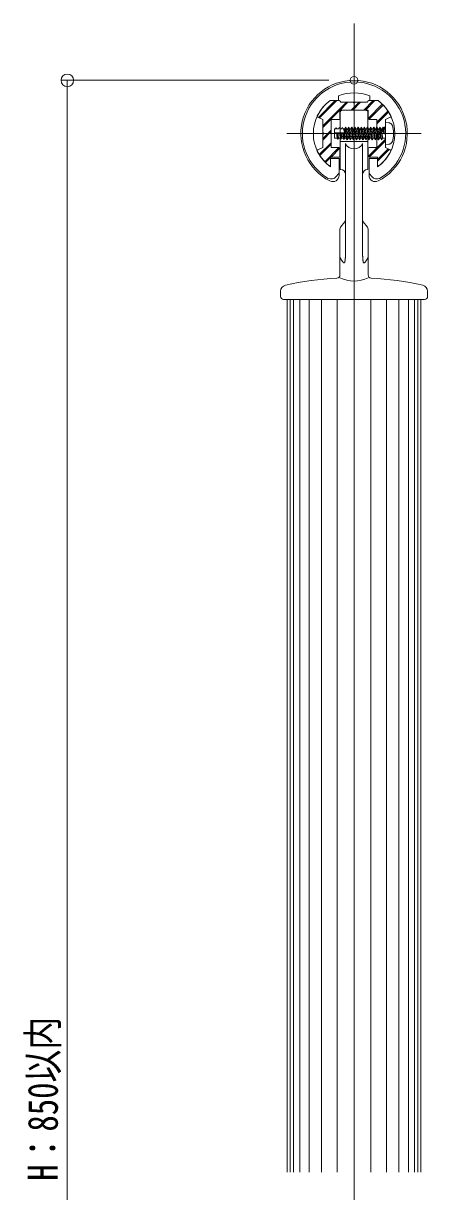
# Model space of a CAD drawing. Units: millimetres, scale not verified. Extents: x -1000 to 1000, y -693 to 692.
# Drawn here: x -609.6 to -480.5, y -235 to 138.1 of the extents above; entities that cross this region are included whole.
import ezdxf
from ezdxf.enums import TextEntityAlignment as Align

# ---------------------------------------------------------------- set-up
doc = ezdxf.new("R2010")
doc.units = ezdxf.units.MM
doc.header["$LTSCALE"] = 5
doc.header["$PDMODE"] = 32
doc.header["$PDSIZE"] = 2.5
doc.linetypes.add('DASHED1', pattern=[1.8, 1.2, -0.6])
for name, color, linetype, lineweight in [('0-2_1', 3, 'Continuous', 9), ('0-3_center', 5, 'Continuous', 9), ('0-5_0', 1, 'Continuous', 9), ('0-6_DEFPOINTS', 7, 'Continuous', 9), ('0-7_2', 4, 'Continuous', 9), ('0-D_ﾌﾞﾗｹｯﾄ', 7, 'DASHED1', 9), ('1-A_PARTS5', 4, 'DASHED1', 9), ('1-B_CSLAYER1', 5, 'Continuous', 9), ('1-C_GRE_M', 3, 'Continuous', 9), ('1-D_YEL_M', 2, 'Continuous', 9), ('1-E_CYA_SS', 134, 'Continuous', 9), ('1-F_CYA_M', 4, 'Continuous', 9)]:
    doc.layers.add(name, color=color, linetype=linetype, lineweight=lineweight)
doc.styles.add('ＭＳ ゴシック', font='')
doc.styles.get('ＭＳ ゴシック').set_extended_font_data('MS Gothic')

# ---------------------------------------------------------------- blocks, each defined once
blk = doc.blocks.new('_ORIGIN')
at = {"layer": '0-5_0'}
blk.add_line((0, 0), (-5, 0), dxfattribs=at)
blk.add_circle((0, 0), 2.5, dxfattribs=at)

msp = doc.modelspace()

# ---------------------------------------------------------------- linework, layer by layer
at = {"layer": '0-2_1'}
for p, q in [((-508.437, 91.427), (-508.437, 109.822)), ((-504.037, 110.427), (-507.951, 110.322)), ((-504.037, 110.427), (-500.124, 110.326)), ((-499.637, 91.427), (-499.637, 109.826)), ((-499.637, 101.927), (-508.437, 101.927)), ((-508.437, 100.427), (-499.637, 100.427)), ((-506.787, 99.749), (-506.787, 63.727)), ((-501.287, 99.749), (-501.287, 63.727)), ((-508.333, 72.995), (-506.991, 74.758)), ((-501.083, 74.758), (-499.741, 72.995)), ((-508.537, 72.39), (-508.537, 57.777)), ((-499.537, 72.39), (-499.537, 57.777)), ((-527.537, 50.927), (-527.537, 52.539)), ((-480.537, 50.927), (-480.537, 52.539)), ((-526.537, 49.927), (-481.537, 49.927)), ((-525.387, 49.927), (-525.387, -228.767)), ((-482.687, 49.927), (-482.687, -228.767))]:
    msp.add_line(p, q, dxfattribs=at)
at = {"layer": '0-2_1', "color": 4}
for p, q in [((-508.844, 90.194), (-509.827, 89.082)), ((-499.23, 90.194), (-498.247, 89.082))]:
    msp.add_line(p, q, dxfattribs=at)
at = {"layer": '0-2_1'}
for points in [[(-506.787, 63.727), (-506.794, 63.602), (-506.801, 63.477), (-506.809, 63.353), (-506.816, 63.231), (-506.824, 63.109), (-506.833, 62.99), (-506.841, 62.873), (-506.851, 62.759), (-506.861, 62.647), (-506.872, 62.54), (-506.884, 62.436), (-506.897, 62.336), (-506.912, 62.241), (-506.927, 62.15), (-506.943, 62.066), (-506.961, 61.986), (-506.981, 61.913), (-507.001, 61.847), (-507.024, 61.787), (-507.048, 61.735), (-507.074, 61.69), (-507.102, 61.654), (-507.132, 61.625), (-507.164, 61.606), (-507.198, 61.596), (-507.235, 61.595), (-507.273, 61.602), (-507.314, 61.619), (-507.356, 61.643), (-507.4, 61.676), (-507.447, 61.715), (-507.494, 61.762), (-507.543, 61.815), (-507.594, 61.875), (-507.646, 61.94), (-507.7, 62.012), (-507.755, 62.088), (-507.81, 62.169), (-507.867, 62.254)], [(-501.287, 63.727), (-501.28, 63.602), (-501.273, 63.477), (-501.266, 63.353), (-501.258, 63.231), (-501.25, 63.109), (-501.242, 62.99), (-501.233, 62.873), (-501.223, 62.759), (-501.213, 62.647), (-501.202, 62.54), (-501.19, 62.436), (-501.177, 62.336), (-501.163, 62.241), (-501.148, 62.15), (-501.131, 62.066), (-501.113, 61.986), (-501.094, 61.913), (-501.073, 61.847), (-501.05, 61.787), (-501.026, 61.735), (-501, 61.69), (-500.972, 61.654), (-500.942, 61.625), (-500.91, 61.606), (-500.876, 61.596), (-500.84, 61.595), (-500.801, 61.602), (-500.761, 61.619), (-500.718, 61.643), (-500.674, 61.676), (-500.628, 61.715), (-500.58, 61.762), (-500.531, 61.815), (-500.48, 61.875), (-500.428, 61.94), (-500.375, 62.012), (-500.32, 62.088), (-500.264, 62.169), (-500.207, 62.254)], [(-507.867, 62.254), (-507.925, 62.344), (-507.984, 62.437), (-508.043, 62.534), (-508.103, 62.634), (-508.164, 62.736), (-508.226, 62.84), (-508.287, 62.946), (-508.35, 63.054), (-508.412, 63.163), (-508.475, 63.273), (-508.537, 63.383)], [(-500.207, 62.254), (-500.149, 62.344), (-500.091, 62.437), (-500.031, 62.534), (-499.971, 62.634), (-499.91, 62.736), (-499.849, 62.84), (-499.787, 62.946), (-499.725, 63.054), (-499.662, 63.163), (-499.6, 63.273), (-499.537, 63.383)]]:
    msp.add_lwpolyline(points, dxfattribs=at)
at = {"layer": '0-2_1', "color": 4}
for centre, radius, start, end in [((-504.037, 102.927), 16.5, 299.66152, 240.1475), ((-511.333, 90.395), 2, 243.62931, 321.78562), ((-496.741, 90.395), 2, 218.21437, 296.37068)]:
    msp.add_arc(centre, radius, start, end, dxfattribs=at)
at = {"layer": '0-2_1'}
for centre, radius, start, end in [((-507.937, 109.822), 0.5, 91.53287, 180), ((-500.137, 109.826), 0.5, 360, 88.52481), ((-504.037, 101.153), 3.088, 207.05138, 332.94862), ((-508.287, 89.927), 1.5, 0, 90), ((-499.787, 89.927), 1.5, 90, 180), ((-507.787, 75.364), 1, 322.7336, 0), ((-500.287, 75.364), 1, 180, 217.2664), ((-507.537, 72.39), 1, 142.7336, 180), ((-500.537, 72.39), 1, 360, 37.2664), ((-504.037, -43.073), 100, 93.12161, 102.67308), ((-509.537, 57.777), 1, 273.12161, 360), ((-504.037, 66.466), 10.646, 244.99492, 295.00508), ((-498.537, 57.777), 1, 180, 266.87839), ((-504.037, -43.073), 100, 77.32692, 86.87839), ((-525.537, 52.539), 2, 102.67308, 180), ((-482.537, 52.539), 2, 360, 77.32692), ((-526.537, 50.927), 1, 180, 270), ((-481.537, 50.927), 1, 270, 0)]:
    msp.add_arc(centre, radius, start, end, dxfattribs=at)
at = {"layer": '0-3_center'}
msp.add_line((-504.037, 138.114), (-504.037, -609.073), dxfattribs=at)
at = {"layer": '0-5_0'}
for p, q in [((-512.037, 119.927), (-597.599, 119.927)), ((-595.599, 115.927), (-595.599, -535.073))]:
    msp.add_line(p, q, dxfattribs=at)
at = {"layer": '0-6_DEFPOINTS'}
msp.add_point((-504.037, 119.927), dxfattribs=at)
at = {"layer": '0-7_2'}
for p, q in [((-524.387, 49.927), (-524.387, -228.767)), ((-523.387, 49.927), (-523.387, -228.767)), ((-521.387, 49.927), (-521.387, -228.767)), ((-518.387, 49.927), (-518.387, -228.767)), ((-514.387, 49.927), (-514.387, -228.767)), ((-509.387, 49.927), (-509.387, -228.767)), ((-498.687, 49.927), (-498.687, -228.767)), ((-493.687, 49.927), (-493.687, -228.767)), ((-489.687, 49.927), (-489.687, -228.767)), ((-486.687, 49.927), (-486.687, -228.767)), ((-484.687, 49.927), (-484.687, -228.767)), ((-483.687, 49.927), (-483.687, -228.767))]:
    msp.add_line(p, q, dxfattribs=at)
at = {"layer": '0-D_ﾌﾞﾗｹｯﾄ', "linetype": 'Continuous'}
for p, q in [((-508.287, 91.427), (-508.437, 91.427)), ((-499.787, 91.427), (-499.637, 91.427))]:
    msp.add_line(p, q, dxfattribs=at)
at = {"layer": '1-A_PARTS5'}
for p, q in [((-509.738, 104.777), (-509.94, 104.427)), ((-509.738, 104.777), (-509.536, 104.427)), ((-508.738, 104.827), (-508.969, 104.427)), ((-508.738, 104.827), (-508.507, 104.427)), ((-507.738, 104.877), (-507.998, 104.427)), ((-507.738, 104.877), (-507.478, 104.427)), ((-506.738, 104.927), (-507.026, 104.427)), ((-506.738, 104.927), (-506.449, 104.427)), ((-506.738, 104.927), (-506.238, 100.927)), ((-505.738, 104.927), (-506.026, 104.427)), ((-505.738, 104.927), (-505.449, 104.427)), ((-505.738, 104.927), (-505.238, 100.927)), ((-504.738, 104.927), (-505.026, 104.427)), ((-504.738, 104.927), (-504.449, 104.427)), ((-504.738, 104.927), (-504.238, 100.927)), ((-503.738, 104.927), (-504.026, 104.427)), ((-503.738, 104.927), (-503.449, 104.427)), ((-503.738, 104.927), (-503.238, 100.927)), ((-502.738, 104.927), (-503.026, 104.427)), ((-502.738, 104.927), (-502.449, 104.427)), ((-502.738, 104.927), (-502.238, 100.927)), ((-501.738, 104.927), (-502.026, 104.427)), ((-501.738, 104.927), (-501.449, 104.427)), ((-501.738, 104.927), (-501.238, 100.927)), ((-500.738, 104.927), (-501.026, 104.427)), ((-500.738, 104.927), (-500.449, 104.427)), ((-500.738, 104.927), (-500.238, 100.927)), ((-499.738, 104.927), (-500.026, 104.427)), ((-499.738, 104.927), (-499.449, 104.427)), ((-499.738, 104.927), (-499.238, 100.927)), ((-498.738, 104.927), (-499.026, 104.427)), ((-498.738, 104.927), (-498.449, 104.427)), ((-498.738, 104.927), (-498.238, 100.927)), ((-497.738, 104.927), (-498.026, 104.427)), ((-497.738, 104.927), (-497.449, 104.427)), ((-497.738, 104.927), (-497.238, 100.927)), ((-496.738, 104.927), (-497.026, 104.427)), ((-496.738, 104.927), (-496.449, 104.427)), ((-496.738, 104.927), (-496.238, 100.927)), ((-495.738, 104.927), (-496.026, 104.427)), ((-495.738, 104.927), (-495.449, 104.427)), ((-495.738, 104.927), (-495.238, 100.927)), ((-494.738, 104.927), (-495.026, 104.427)), ((-494.738, 104.927), (-494.449, 104.427)), ((-494.738, 104.927), (-494.488, 102.927)), ((-509.94, 104.427), (-510.287, 104.427)), ((-510.287, 104.427), (-510.287, 101.427)), ((-510.287, 103.105), (-507.048, 103.105)), ((-509.44, 101.427), (-510.287, 101.427)), ((-508.969, 104.427), (-509.536, 104.427)), ((-509.491, 103.105), (-509.238, 101.077)), ((-509.238, 101.077), (-509.44, 101.427)), ((-509.238, 101.077), (-509.036, 101.427)), ((-508.469, 101.427), (-509.036, 101.427)), ((-507.998, 104.427), (-508.507, 104.427)), ((-508.497, 103.105), (-508.238, 101.027)), ((-508.238, 101.027), (-508.469, 101.427)), ((-508.238, 101.027), (-508.007, 101.427)), ((-507.498, 101.427), (-508.007, 101.427)), ((-507.504, 103.105), (-507.238, 100.977)), ((-507.238, 100.977), (-507.498, 101.427)), ((-507.026, 104.427), (-507.478, 104.427)), ((-507.238, 100.977), (-506.978, 101.427)), ((-506.526, 101.427), (-506.978, 101.427)), ((-506.238, 100.927), (-506.526, 101.427)), ((-506.026, 104.427), (-506.449, 104.427)), ((-506.238, 100.927), (-505.949, 101.427)), ((-505.526, 101.427), (-505.949, 101.427)), ((-505.238, 100.927), (-505.526, 101.427)), ((-505.026, 104.427), (-505.449, 104.427)), ((-505.238, 100.927), (-504.949, 101.427)), ((-504.526, 101.427), (-504.949, 101.427)), ((-504.238, 100.927), (-504.526, 101.427)), ((-504.026, 104.427), (-504.449, 104.427)), ((-504.238, 100.927), (-503.949, 101.427)), ((-503.526, 101.427), (-503.949, 101.427)), ((-503.238, 100.927), (-503.526, 101.427)), ((-503.026, 104.427), (-503.449, 104.427)), ((-503.238, 100.927), (-502.949, 101.427)), ((-502.526, 101.427), (-502.949, 101.427)), ((-502.238, 100.927), (-502.526, 101.427)), ((-502.026, 104.427), (-502.449, 104.427)), ((-502.238, 100.927), (-501.949, 101.427)), ((-501.526, 101.427), (-501.949, 101.427)), ((-501.238, 100.927), (-501.526, 101.427)), ((-501.026, 104.427), (-501.449, 104.427)), ((-501.026, 104.427), (-501.449, 104.427)), ((-501.238, 100.927), (-500.949, 101.427)), ((-500.526, 101.427), (-500.949, 101.427)), ((-500.238, 100.927), (-500.526, 101.427)), ((-500.026, 104.427), (-500.449, 104.427)), ((-500.238, 100.927), (-499.949, 101.427)), ((-499.526, 101.427), (-499.949, 101.427)), ((-499.238, 100.927), (-499.526, 101.427)), ((-499.026, 104.427), (-499.449, 104.427)), ((-499.238, 100.927), (-498.949, 101.427)), ((-498.526, 101.427), (-498.949, 101.427)), ((-498.238, 100.927), (-498.526, 101.427)), ((-498.026, 104.427), (-498.449, 104.427)), ((-498.238, 100.927), (-497.949, 101.427)), ((-497.526, 101.427), (-497.949, 101.427)), ((-497.238, 100.927), (-497.526, 101.427)), ((-497.026, 104.427), (-497.449, 104.427)), ((-497.238, 100.927), (-496.949, 101.427)), ((-496.526, 101.427), (-496.949, 101.427)), ((-496.238, 100.927), (-496.526, 101.427)), ((-496.026, 104.427), (-496.449, 104.427)), ((-496.238, 100.927), (-495.949, 101.427)), ((-495.526, 101.427), (-495.949, 101.427)), ((-495.238, 100.927), (-495.526, 101.427)), ((-495.026, 104.427), (-495.449, 104.427)), ((-495.238, 100.927), (-494.949, 101.427)), ((-494.037, 101.427), (-494.949, 101.427)), ((-494.037, 104.427), (-494.449, 104.427)), ((-494.037, 104.427), (-494.037, 101.427)), ((-492.918, 99.525), (-494.037, 99.427))]:
    msp.add_line(p, q, dxfattribs=at)
msp.add_lwpolyline([(-492.918, 106.329), (-494.037, 106.427), (-494.037, 99.427)], dxfattribs=at)
for centre, radius, start, end in [((-493.031, 105.034), 1.3, 15.88085, 85), ((-500.437, 102.927), 9, 344.11915, 15.88085), ((-521.261, 100.998), 11.829, 2.07628, 10.2574), ((-520.857, 100.998), 11.829, 2.07628, 10.2574), ((-520.29, 100.998), 11.829, 2.07628, 10.2574), ((-519.828, 100.998), 11.829, 2.07628, 10.2574), ((-519.319, 100.998), 11.829, 2.07628, 10.2574), ((-509.973, 102.885), 2.933, 4.28837, 31.71014), ((-518.799, 100.998), 11.829, 2.07628, 10.2574), ((-518.348, 100.998), 11.829, 2.07628, 16.84836), ((-517.77, 100.998), 11.829, 2.07628, 16.84836), ((-517.348, 100.998), 11.829, 2.07628, 16.84836), ((-516.77, 100.998), 11.829, 2.07628, 16.84836), ((-516.348, 100.998), 11.829, 2.07628, 16.84836), ((-515.77, 100.998), 11.829, 2.07628, 16.84836), ((-515.348, 100.998), 11.829, 2.07628, 16.84836), ((-514.77, 100.998), 11.829, 2.07628, 16.84836), ((-514.348, 100.998), 11.829, 2.07628, 16.84836), ((-513.77, 100.998), 11.829, 2.07628, 16.84836), ((-513.348, 100.998), 11.829, 2.07628, 16.84836), ((-512.77, 100.998), 11.829, 2.07628, 16.84836), ((-512.348, 100.998), 11.829, 2.07628, 16.84836), ((-511.77, 100.998), 11.829, 2.07628, 16.84836), ((-511.348, 100.998), 11.829, 2.07628, 16.84836), ((-510.77, 100.998), 11.829, 2.07628, 16.84836), ((-510.348, 100.998), 11.829, 2.07628, 16.84836), ((-509.77, 100.998), 11.829, 2.07628, 16.84836), ((-509.348, 100.998), 11.829, 2.07628, 16.84836), ((-508.77, 100.998), 11.829, 2.07628, 16.84836), ((-508.348, 100.998), 11.829, 2.07628, 16.84836), ((-507.77, 100.998), 11.829, 2.07628, 16.84836), ((-507.348, 100.998), 11.829, 2.07628, 16.84836), ((-506.77, 100.998), 11.829, 2.07628, 16.84836), ((-503.828, 100.419), 9.671, 15.0273, 24.48082), ((-498.837, 103.789), 4.434, 348.78218, 8.26391), ((-493.031, 100.82), 1.3, 275, 344.11915)]:
    msp.add_arc(centre, radius, start, end, dxfattribs=at)
at = {"layer": '1-B_CSLAYER1'}
for p, q in [((-504.037, 85.105), (-504.037, 123.22)), ((-525.49, 102.927), (-482.639, 102.927))]:
    msp.add_line(p, q, dxfattribs=at)
at = {"layer": '1-C_GRE_M'}
msp.add_line((-507.937, 110.427), (-500.137, 110.427), dxfattribs=at)
at = {"layer": '1-D_YEL_M'}
for p, q in [((-509.037, 113.427), (-511.702, 113.427)), ((-509.037, 113.427), (-509.037, 114.927)), ((-499.037, 113.427), (-499.037, 114.927)), ((-499.037, 113.427), (-496.372, 113.427)), ((-508.837, 89.557), (-508.837, 94.927)), ((-499.237, 89.557), (-499.237, 94.927)), ((-499.237, 94.927), (-496.537, 94.927)), ((-496.537, 94.927), (-496.537, 92.308))]:
    msp.add_line(p, q, dxfattribs=at)
msp.add_lwpolyline([(-508.837, 94.927), (-511.537, 94.927), (-511.537, 92.308)], dxfattribs=at)
for centre, radius, start, end in [((-504.037, 102.927), 17, 296.9579, 243.04229), ((-504.037, 102.927), 13, 67.38027, 112.61992), ((-504.037, 102.927), 13, 126.12895, 234.76569), ((-504.037, 102.927), 13, 305.2345, 53.87122), ((-510.837, 89.557), 2, 243.04226, 0.00009), ((-497.237, 89.557), 2, 180.00009, 296.95793)]:
    msp.add_arc(centre, radius, start, end, dxfattribs=at)
at = {"layer": '1-E_CYA_SS'}
for p, q in [((-515.407, 108.043), (-510.023, 113.427)), ((-515.078, 107.895), (-509.547, 113.427)), ((-514.037, 105.372), (-506.482, 112.927)), ((-508.787, 113.427), (-511.702, 113.427)), ((-508.506, 110.427), (-506.006, 112.927)), ((-508.287, 112.927), (-504.237, 112.927)), ((-504.941, 110.427), (-502.441, 112.927)), ((-504.465, 110.427), (-501.965, 112.927)), ((-504.237, 112.827), (-504.237, 112.927)), ((-503.837, 112.927), (-499.787, 112.927)), ((-503.837, 112.827), (-503.837, 112.927)), ((-500.9, 110.427), (-497.9, 113.427)), ((-500.423, 110.427), (-497.423, 113.427)), ((-499.537, 107.748), (-495.024, 112.261)), ((-499.356, 107.453), (-494.769, 112.04)), ((-499.287, 113.427), (-496.372, 113.427)), ((-514.037, 104.895), (-508.537, 110.395)), ((-508.537, 107.727), (-508.537, 110.427)), ((-508.537, 110.427), (-499.537, 110.427)), ((-499.537, 107.727), (-499.537, 110.427)), ((-496.737, 106.507), (-493.194, 110.05)), ((-496.737, 106.031), (-493.018, 109.75)), ((-514.037, 107.427), (-515.615, 108.137)), ((-514.037, 103.127), (-514.037, 107.427)), ((-508.837, 107.427), (-511.337, 107.427)), ((-511.337, 98.427), (-511.337, 107.427)), ((-499.237, 107.427), (-496.737, 107.427)), ((-496.737, 107.427), (-496.737, 98.427)), ((-496.737, 102.466), (-494.037, 105.166)), ((-496.737, 101.99), (-494.037, 104.69)), ((-494.037, 107.427), (-492.459, 108.137)), ((-494.037, 103.127), (-494.037, 107.427)), ((-514.037, 101.33), (-511.337, 104.03)), ((-514.037, 100.854), (-511.337, 103.554)), ((-513.937, 103.127), (-514.037, 103.127)), ((-513.937, 102.727), (-514.037, 102.727)), ((-514.037, 98.427), (-514.037, 102.727)), ((-499.523, 95.639), (-494.037, 101.125)), ((-494.137, 103.127), (-494.037, 103.127)), ((-494.137, 102.727), (-494.037, 102.727)), ((-515.615, 97.717), (-514.037, 98.427)), ((-515.122, 96.204), (-511.337, 99.989)), ((-514.948, 95.902), (-511.337, 99.513)), ((-513.381, 93.905), (-508.859, 98.427)), ((-511.382, 95.427), (-508.563, 98.247)), ((-508.837, 98.427), (-511.337, 98.427)), ((-508.537, 95.727), (-508.537, 98.127)), ((-499.537, 95.727), (-499.537, 98.127)), ((-499.257, 95.429), (-494.037, 100.649)), ((-499.237, 98.427), (-496.737, 98.427)), ((-496.537, 94.584), (-493.111, 98.01)), ((-496.537, 94.108), (-492.782, 97.862)), ((-513.131, 93.678), (-511.537, 95.272)), ((-511.537, 95.427), (-511.537, 92.904)), ((-508.837, 95.427), (-511.537, 95.427)), ((-499.237, 95.427), (-496.537, 95.427)), ((-496.537, 95.427), (-496.537, 92.904))]:
    msp.add_line(p, q, dxfattribs=at)
msp.add_lwpolyline([(-492.459, 97.717), (-494.037, 98.427), (-494.037, 102.727)], dxfattribs=at)
for centre, radius, start, end in [((-504.037, 102.927), 13, 126.12895, 154.41912), ((-508.787, 112.927), 0.5, 0.00009, 90.00009), ((-504.037, 112.827), 0.2, 180.00009, 0.00009), ((-499.287, 112.927), 0.5, 90.00009, 180.00009), ((-504.037, 102.927), 13, 25.58127, 53.87131), ((-515.492, 108.411), 0.3, 154.41912, 245.77341), ((-492.582, 108.411), 0.3, 294.22854, 25.58127), ((-508.837, 107.727), 0.3, 270.00009, 0.00009), ((-499.237, 107.727), 0.3, 180.00009, 270.00009), ((-513.937, 102.927), 0.2, 269.99991, 89.99991), ((-494.137, 102.927), 0.2, 90.00009, 270.00009), ((-515.492, 97.443), 0.3, 114.22767, 205.58146), ((-504.037, 102.927), 13, 205.58146, 232.10827), ((-508.837, 98.127), 0.3, 0.00009, 90.00009), ((-499.237, 98.127), 0.3, 90.00009, 180.00009), ((-504.037, 102.927), 13, 307.89196, 334.41869), ((-492.582, 97.443), 0.3, 334.41869, 65.77224), ((-508.837, 95.727), 0.3, 270.00009, 0.00009), ((-499.237, 95.727), 0.3, 180.00009, 270.00009), ((-511.837, 92.904), 0.3, 232.10827, 0.00009), ((-496.237, 92.904), 0.3, 180.00009, 307.89196)]:
    msp.add_arc(centre, radius, start, end, dxfattribs=at)
at = {"layer": '1-F_CYA_M'}
for p, q in [((-508.787, 113.427), (-511.702, 113.427)), ((-508.287, 112.927), (-504.237, 112.927)), ((-504.237, 112.827), (-504.237, 112.927)), ((-503.837, 112.827), (-503.837, 112.927)), ((-503.837, 112.927), (-499.787, 112.927)), ((-499.287, 113.427), (-496.372, 113.427)), ((-508.537, 110.427), (-499.537, 110.427)), ((-508.537, 107.727), (-508.537, 110.427)), ((-499.537, 107.727), (-499.537, 110.427)), ((-514.037, 107.427), (-515.615, 108.137)), ((-514.037, 103.127), (-514.037, 107.427)), ((-511.337, 98.427), (-511.337, 107.427)), ((-508.837, 107.427), (-511.337, 107.427)), ((-499.237, 107.427), (-496.737, 107.427)), ((-496.737, 107.427), (-496.737, 98.427)), ((-494.037, 107.427), (-492.459, 108.137)), ((-494.037, 103.127), (-494.037, 107.427)), ((-513.937, 103.127), (-514.037, 103.127)), ((-514.037, 98.427), (-514.037, 102.727)), ((-513.937, 102.727), (-514.037, 102.727)), ((-494.137, 103.127), (-494.037, 103.127)), ((-494.137, 102.727), (-494.037, 102.727)), ((-494.037, 98.427), (-494.037, 102.727)), ((-515.615, 97.717), (-514.037, 98.427)), ((-508.837, 98.427), (-511.337, 98.427)), ((-508.537, 95.727), (-508.537, 98.127)), ((-499.537, 95.727), (-499.537, 98.127)), ((-499.237, 98.427), (-496.737, 98.427)), ((-492.459, 97.717), (-494.037, 98.427)), ((-508.837, 95.427), (-511.537, 95.427)), ((-511.537, 95.427), (-511.537, 92.904)), ((-499.237, 95.427), (-496.537, 95.427)), ((-496.537, 95.427), (-496.537, 92.904))]:
    msp.add_line(p, q, dxfattribs=at)
for centre, radius, start, end in [((-504.037, 102.927), 13, 126.12895, 154.41912), ((-508.787, 112.927), 0.5, 0.00009, 90.00009), ((-504.037, 112.827), 0.2, 180.00009, 0.00009), ((-499.287, 112.927), 0.5, 90.00009, 180.00009), ((-504.037, 102.927), 13, 25.58127, 53.87131), ((-515.492, 108.411), 0.3, 154.41912, 245.77341), ((-492.582, 108.411), 0.3, 294.22854, 25.58127), ((-508.837, 107.727), 0.3, 270.00009, 0.00009), ((-499.237, 107.727), 0.3, 180.00009, 270.00009), ((-513.937, 102.927), 0.2, 269.99991, 89.99991), ((-494.137, 102.927), 0.2, 90.00009, 270.00009), ((-515.492, 97.443), 0.3, 114.22767, 205.58146), ((-504.037, 102.927), 13, 205.58146, 232.10827), ((-508.837, 98.127), 0.3, 0.00009, 90.00009), ((-499.237, 98.127), 0.3, 90.00009, 180.00009), ((-504.037, 102.927), 13, 307.89196, 334.41869), ((-492.582, 97.443), 0.3, 334.41869, 65.77224), ((-508.837, 95.727), 0.3, 270.00009, 0.00009), ((-499.237, 95.727), 0.3, 180.00009, 270.00009), ((-511.837, 92.904), 0.3, 232.10827, 0.00009), ((-496.237, 92.904), 0.3, 180.00009, 307.89196)]:
    msp.add_arc(centre, radius, start, end, dxfattribs=at)

# ---------------------------------------------------------------- block references
at = {"layer": '0-5_0', "xscale": 0.8, "yscale": 0.8, "rotation": 90}
msp.add_blockref('_ORIGIN', (-595.599, 119.927), dxfattribs=at)

# ---------------------------------------------------------------- texts
at = {"layer": '0-5_0', "color": 2, "style": 'ＭＳ ゴシック', "width": 0.8}
msp.add_text(' H：850以内', height=9.604, rotation=90, dxfattribs=at).set_placement((-595.749, -236.773), align=Align.BOTTOM_LEFT)

doc.saveas('drawing.dxf')
